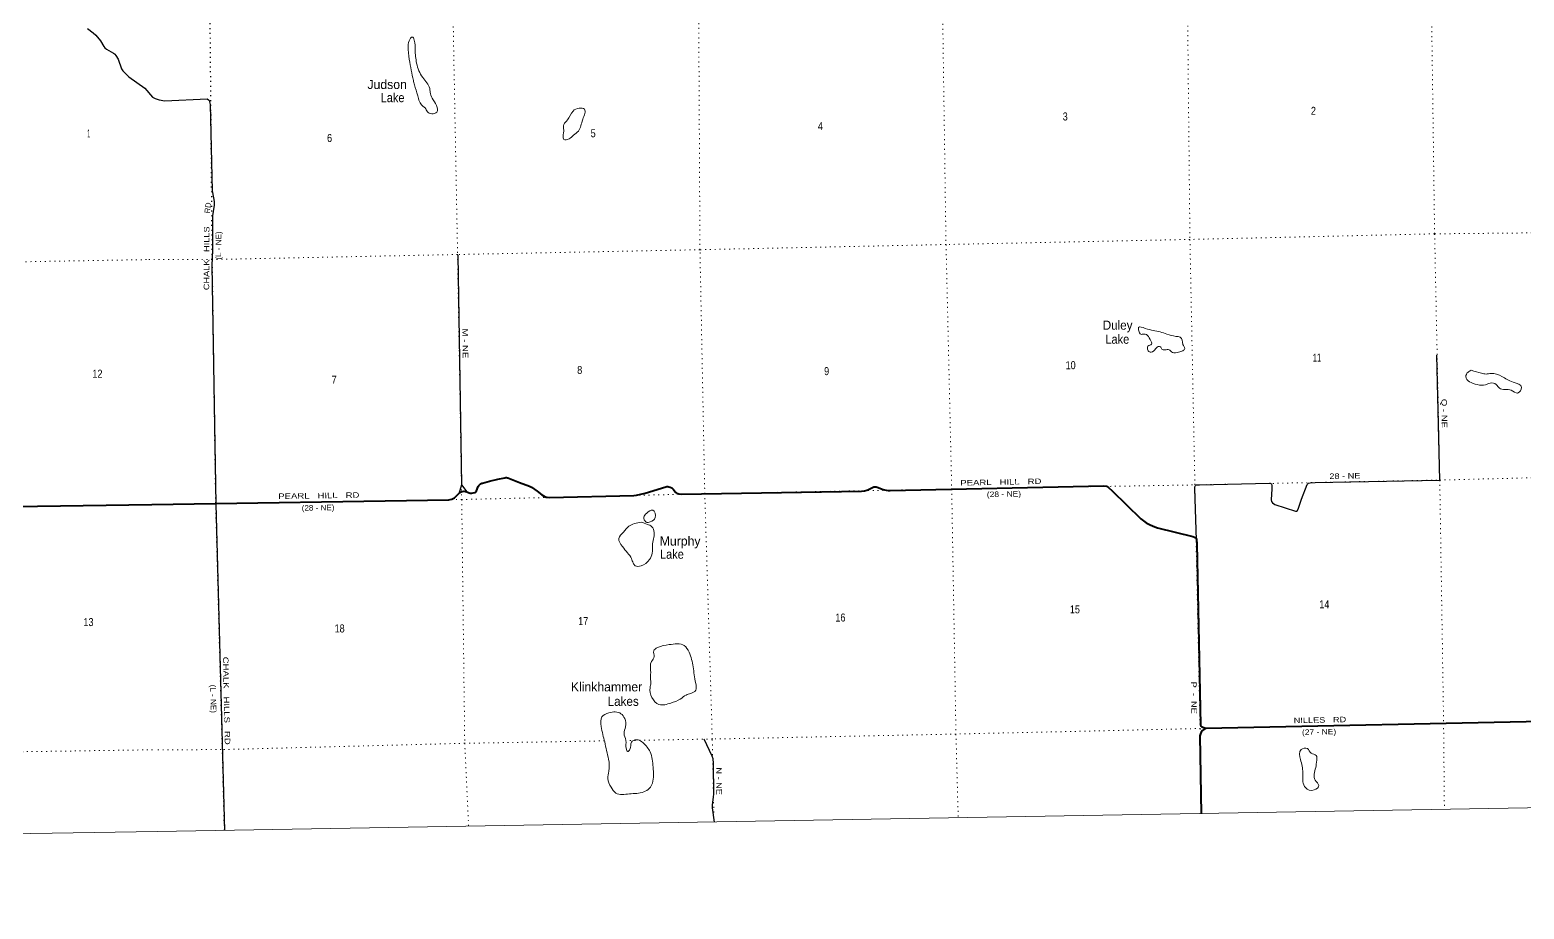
# Model space of a CAD drawing. Header units: feet. Extents: x 244583 to 493183, y 184934 to 372822.
# Drawn here: x 367117 to 399801, y 184934 to 204162 of the extents above; entities that cross this region are included whole.
import ezdxf
from ezdxf.enums import TextEntityAlignment as Align

# ---------------------------------------------------------------- set-up
doc = ezdxf.new("R2010")
doc.units = ezdxf.units.FT
doc.header["$LTSCALE"] = 70
doc.linetypes.add('DOTTED', pattern=[1.5, 0.3, -1.2])
for name, color, linetype, lineweight in [('26', 7, 'Continuous', 40), ('29', 7, 'Continuous', 25), ('30', 7, 'Continuous', 25), ('39', 7, 'Continuous', 13), ('4', 7, 'Continuous', 13), ('6', 7, 'DOTTED', 25), ('7', 7, 'DOTTED', 13)]:
    doc.layers.add(name, color=color, linetype=linetype, lineweight=lineweight)
doc.layers.add('27', color=7, linetype='Continuous')
doc.layers.add('41', color=7, linetype='Continuous')

msp = doc.modelspace()

# ---------------------------------------------------------------- linework, layer by layer
at = {"layer": '26'}
msp.add_line((392838.67, 188887.84), (400688.4, 189051.12), dxfattribs=at)
for points in [[(369782.24, 193785.23), (376284.12, 193887.25), (376309.2, 193889.73), (376344.04, 193898.83), (376375.85, 193910.95), (376406.24, 193929.75), (376525.12, 194042.89), (376548.55, 194058.49), (376577.84, 194066.58), (376610.16, 194070.62), (376637.46, 194069.06), (376649.54, 194065.56), (376748.9, 194030.58), (376780.83, 194027.16), (376815.17, 194034.24), (376849.51, 194046.36), (376863.65, 194055.46), (376873.22, 194063.02), (376885.87, 194084.76), (376923.64, 194174.98), (376938.89, 194197.94), (376958.58, 194218.16), (376976.25, 194234.32), (377002.95, 194247.04), (377018.67, 194252.51), (377173.39, 194290.37), (377353.91, 194333.87), (377502.93, 194367.71), (377525.15, 194371.75), (377544.6, 194371.49), (377561.51, 194368.72), (377574.64, 194364.68), (377828.42, 194265.27), (378046.78, 194179.75), (378088.09, 194158.64), (378214.47, 194071.94), (378312.53, 193992.83), (378348.24, 193969.55), (378389.65, 193951.36), (378409.84, 193945.3), (378435.09, 193940.24), (378480.67, 193937.14), (380329.71, 193979.66), (380387.2, 193986.09), (380573.69, 194033.73), (381028.58, 194171.66), (381050.29, 194175.71), (381072.74, 194175.63), (381096.74, 194171.66), (381121.49, 194163.58), (381159.87, 194143.37), (381186.48, 194121.03), (381240.15, 194054.44), (381254.33, 194041.4), (381271.46, 194030.19), (381290.65, 194022.1), (381312.87, 194016.04), (381367.65, 194011.03), (385306.15, 194076.74), (385373.25, 194081.73), (385420.68, 194092.85), (385457.08, 194109.02), (385577.26, 194166.62), (385595.44, 194171.67), (385606.54, 194171.67), (385626.74, 194168.64), (385653.12, 194161.48), (385780.86, 194113.18), (385807.52, 194104.97), (385849.94, 194095.88), (385887.3, 194090.83), (385936.35, 194089.59), (390607.39, 194190.12), (390664.24, 194179.74), (390706.72, 194153.45), (390788.53, 194082.14), (391419.52, 193470.86), (391532.78, 193383.43), (391619.63, 193334.93), (391722.73, 193292.26), (391780.21, 193274.3), (392558.19, 193084.44), (392593.2, 193070.16), (392607.83, 193061.06), (392627.02, 193037.82), (392633.85, 193019.08), (392645.64, 192920.31), (392720.51, 188964.59), (392733.07, 188933.98), (392753.57, 188916.68), (392838.67, 188887.84)], [(360782.99, 193652.24), (369782.24, 193785.23)], [(392838.67, 188887.84), (392769.43, 188838.99), (392735.44, 188801.23), (392720.95, 188768.25), (392710.86, 188719.75), (392736.83, 187018.64)]]:
    msp.add_lwpolyline(points, dxfattribs=at)
at = {"layer": '29'}
for p, q in [((376554.42, 194215.08), (376676.33, 194056.13)), ((392636.08, 193000.4), (392600.7, 194135.5))]:
    msp.add_line(p, q, dxfattribs=at)
for points in [[(368378.92, 204193.9), (368504.47, 204099.76), (368559.9, 204049.02), (368663.87, 203920.71), (368737.88, 203796.86), (368758.99, 203768.31), (368792.59, 203738.56), (368947.36, 203654.8), (368965.82, 203638.95), (368973.58, 203628.61), (368994.26, 203604.03), (369045.72, 203519.21), (369122.67, 203308.75), (369149.39, 203263.82), (369190.76, 203222.42), (369284.02, 203135.78), (369631.95, 202889.07)], [(369631.95, 202889.07), (369798.38, 202692.04), (369857.56, 202658.09), (369942.82, 202629.65), (370070.28, 202612.2), (370996.25, 202652.11), (371023.89, 202635.12), (371039.4, 202614.42), (371058.87, 202526.39), (371104.05, 200644.3), (371108.43, 200603.36), (371148, 200407.57), (371145.26, 200325.81), (371114.39, 200095.82), (371108.12, 200004.34), (371112.12, 199635.34), (371110.81, 199344.88), (371100.09, 199011.87), (371187.32, 193792.07), (371374.26, 186654.4)], [(376474.35, 199244.49), (376554.42, 194215.08), (376496.53, 194015.68)], [(394231.66, 194249.77), (394247.26, 194246.17), (394258.66, 194240.76), (394267.06, 194233.56), (394273.79, 194224.17), (394284.13, 194198.3), (394286.26, 194185.53), (394282.91, 194125.61), (394266.61, 193887.27), (394273.79, 193850.33), (394294.47, 193821.87), (394351.07, 193784.19), (394799.66, 193634.43), (394824.5, 193635.59), (394842.6, 193651.11), (394869.18, 193704.48), (394932.68, 193895.42), (395058.59, 194220.8), (395088.22, 194248.75), (395121.83, 194259.1), (395229.43, 194266.8), (397955.99, 194316.86), (397895.26, 197051.18)], [(392600.7, 194135.5), (392599.66, 194170.32), (392603.58, 194184.03), (392612.79, 194196.25), (392622.18, 194205.64), (392633.47, 194211.78), (392656.07, 194213.15), (392699.27, 194214.35), (394231.66, 194249.77)], [(381857.69, 188654.72), (382037.27, 188289.46), (382056.22, 188225.2), (382064.32, 188116.59), (382069.15, 187454.21), (382064.19, 187382.44), (382042.95, 187212.09), (382040.55, 187147.26), (382081.64, 186834.42)]]:
    msp.add_lwpolyline(points, dxfattribs=at)
at = {"layer": '39'}
for points in [[(375506.2, 203052.17), (375416.37, 203517.84), (375389.84, 203802.52), (375433.74, 203966.95), (375477.54, 204006.02), (375524.96, 203940.02), (375546.35, 203728.06), (375577.11, 203431.32), (375708.98, 203119.94), (375861.94, 202881.67), (375871.24, 202800.94), (375913.62, 202668.14), (376012.95, 202505.88), (376017.16, 202362.4), (375906.69, 202328.37), (375811.22, 202369.38), (375763.5, 202455.6), (375706.33, 202499.21), (375600.05, 202720), (375527.73, 202963.54), (375506.2, 203052.17)], [(378795.78, 201967.82), (378795.85, 202095.19), (378875.1, 202191.42), (378997.23, 202387.36), (379131.44, 202452.07), (379246.87, 202425.52), (379209.85, 202206.6), (379114.9, 201948.39), (379005.33, 201855.75), (378909.63, 201779.49), (378798.89, 201763.66), (378781.3, 201858.42), (378794.22, 201937.46), (378795.78, 201967.82)], [(392338.74, 197282.41), (392279.85, 197439.22), (392184.69, 197460.02), (391988.2, 197509.61), (391840.16, 197557.91), (391510.08, 197633.77), (391366.5, 197653.84), (391371.65, 197581.13), (391415.18, 197504.96), (391485.73, 197510.08), (391538.4, 197496.72), (391618.68, 197392.8), (391650.55, 197288.15), (391572.51, 197244.51), (391571.79, 197159.59), (391620.92, 197113.83), (391721.05, 197163.87), (391798.62, 197237.83), (391849.15, 197232.53), (391878.2, 197180.41), (391947.03, 197165.28), (392033.78, 197166.59), (392109.39, 197105.06), (392244.4, 197117.22), (392336.8, 197144.9), (392376.41, 197194.03), (392357.51, 197242.26), (392338.74, 197282.41)], [(398645.25, 196716.9), (398870.24, 196651.57), (398967.35, 196634.85), (399078.16, 196646.64), (399315.24, 196581.49), (399561.29, 196457.85), (399746.73, 196339.35), (399657.73, 196220.74), (399519.62, 196279.3), (399262.64, 196325.95), (399192.81, 196405.76), (399055.1, 196438.04), (398954.81, 196398.11), (398775.11, 196405.49), (398526.27, 196579.64), (398567.25, 196671.24), (398645.25, 196716.9)], [(380556.09, 193448.36), (380545.11, 193506.83), (380608.37, 193592.7), (380740.54, 193659.4), (380795.49, 193496.47), (380687.93, 193403.86), (380595.19, 193398.41), (380556.09, 193448.36)], [(380488.27, 193396.79), (380219.25, 193305.77), (380104.12, 193180.7), (379999.29, 193041.62), (380076.68, 192862.86), (380189.73, 192727.09), (380276.44, 192599.01), (380312.24, 192500.48), (380357.52, 192442.54), (380484.68, 192440.42), (380670.24, 192578.7), (380728.64, 192719.08), (380734.12, 192889), (380770.19, 193170.58), (380719.83, 193297.19), (380626.22, 193348.33), (380488.27, 193396.79)], [(380701.89, 190104.49), (380716.29, 190351.37), (380773.23, 190455.35), (380763.25, 190580.55), (380844.88, 190652.55), (381102.19, 190717.1), (381431.44, 190695.81), (381534.5, 190553.83), (381624.13, 190233.72), (381680.11, 189870.64), (381680.4, 189719.01), (381572.48, 189650.66), (381470.11, 189614.73), (381344.3, 189527.91), (381133.77, 189439.8), (380877.95, 189409.64), (380724.3, 189560.97), (380682.68, 189776.67), (380701.28, 189880.06), (380688.79, 190037.58), (380701.89, 190104.49)], [(379692, 188590.01), (379614.02, 188927.49), (379630.99, 189138.01), (379782.99, 189227.25), (380045.63, 189206.97), (380127.9, 189105.11), (380144.79, 188923.4), (380112.71, 188777.35), (380153.38, 188624.31), (380164.44, 188428.36), (380193.43, 188380.28), (380241.17, 188425.48), (380275.05, 188585.72), (380379.18, 188637.84), (380531.57, 188569.39), (380681.86, 188373.53), (380749.58, 188034.89), (380734.64, 187690.96), (380671.78, 187578.81), (380543.89, 187496), (380229.73, 187454.84), (379932.86, 187470.56), (379830.01, 187598.4), (379758.49, 187789.38), (379782.32, 187947.44), (379776.26, 188212.21), (379731.03, 188399.55), (379691.79, 188591.03)], [(395208.14, 187886.14), (395266.06, 188190.29), (395252.39, 188293.19), (395142.64, 188344.09), (395060.37, 188445.96), (394923.53, 188421.64), (394910.68, 188205.12), (394961.43, 187920.81), (394962.46, 187720.67), (395016.92, 187590.08), (395209.37, 187540.43), (395308.8, 187636.96), (395230.35, 187753.04), (395208.14, 187886.14)]]:
    msp.add_spline(points, degree=3, dxfattribs=at)
at = {"layer": '4'}
msp.add_lwpolyline([(244583.23, 368785.28), (275154.65, 369142.74), (305725.57, 369542.24), (336295.9, 369983.81), (366865.59, 370467.41), (397437.89, 370993.07), (428002.83, 371560.78), (458570.27, 372170.54), (489136.84, 372822.34), (493183.04, 189004.41), (462363.63, 188347.22), (431543.33, 187732.43), (400722.22, 187160.02), (369900.35, 186630.01), (339077.78, 186142.4), (308254.57, 185697.19), (277430.77, 185294.38), (246606.45, 184933.96)], close=True, dxfattribs=at)
msp.add_lwpolyline([(244583.23, 368785.28), (275154.65, 369142.74), (305725.57, 369542.24), (336295.9, 369983.81), (366865.59, 370467.41), (397437.89, 370993.07), (428002.83, 371560.78), (458570.27, 372170.54), (489136.84, 372822.34), (493183.04, 189004.41), (462363.63, 188347.22), (431543.33, 187732.43), (400722.22, 187160.02), (369900.35, 186630.01), (339077.78, 186142.4), (308254.57, 185697.19), (277430.77, 185294.38), (246606.45, 184933.96)], close=True, dxfattribs=at)
at = {"layer": '6'}
msp.add_lwpolyline([(371374.26, 186654.4), (371329.58, 188438.37), (371186.16, 193810.45), (371106.25, 199140), (371059.7, 204577.93), (370970.45, 209904.02), (370873.66, 215195.62), (370857.78, 216195.36)], dxfattribs=at)
at = {"layer": '7'}
for points in [[(382081.64, 186834.42), (382043.73, 188652.97), (381879.17, 194019.97), (381773.68, 199354.3), (381745.13, 204802.61), (381615.97, 210099.79), (381503.56, 214953.66)], [(386931.19, 211912.47), (386935.13, 210235.03), (387076.65, 204921.86), (387155.73, 199468.25), (387280.79, 194118.87), (387373.38, 188762.08), (387422.94, 186926.13)], [(376312.87, 207829.21), (376369.6, 204658.44), (376472.15, 199253.7), (376562.54, 193891.55), (376629.07, 188560.77), (376713.93, 186743.54)], [(392425.25, 205897.34), (392435.19, 204988.95), (392491.4, 199579.47), (392599.11, 194233.45), (392713.67, 188884.72), (392736.83, 187018.64)], [(397775.48, 205236.83), (397769.21, 205075.89), (397843.03, 199703.07), (397955.99, 194316.86), (398039.88, 188997.42), (398057.21, 187112.52)], [(400497.45, 199728.16), (397841.04, 199701.01), (392491.4, 199579.47), (387155.73, 199468.25), (381773.68, 199354.3), (376472.22, 199249.66), (371106.25, 199140), (369693.86, 199138.7)], [(354325.42, 198837.82), (355003.19, 198838.75), (360435.59, 198987.49), (365763.73, 199068.5), (369693.86, 199138.7)], [(369782.24, 193785.23), (371188.56, 193806.85), (376557.74, 193890.35), (381879.17, 194018.77), (387279.59, 194120.08), (392623.66, 194211.58), (397955.99, 194316.86), (400593.05, 194382.9)], [(369782.24, 193785.23), (365847.89, 193726.78), (360536.37, 193643.99), (355120.35, 193519.26), (349786.24, 193430.11), (348534.5, 193489.09)], [(400688.4, 189051.12), (398070.83, 188993.01), (392724.47, 188883.52), (387373.38, 188762.08), (382043.73, 188652.97), (380158.58, 188620.87)], [(379685.64, 188612.82), (376629.07, 188560.77), (371303.2, 188421.58), (369870.82, 188419.45)], [(344662.82, 188058.55), (349947.91, 188100.99), (355219.36, 188197.58), (360591.73, 188295.2), (365895.81, 188359.8), (369870.82, 188419.45)]]:
    msp.add_lwpolyline(points, dxfattribs=at)

# ---------------------------------------------------------------- texts
at = {"layer": '27'}
for s, rotation, width, p in [('PEARL   HILL   RD', 1.233, 1.3, (387470.8, 194194.12)), ('PEARL   HILL   RD', 0.899, 1.3, (372551.75, 193902.63)), ('P  -  NE', 270.584, 1.25, (392515.43, 189907.22)), ('NILLES   RD', 1.192, 1.25, (394762.41, 188998.27))]:
    msp.add_text(s, height=120, rotation=rotation, dxfattribs=dict(at, width=width)).set_placement(p)
at = {"layer": '30'}
for s, rotation, width, p in [('RD', 82.355, 0.9, (371067.24, 200261.56)), ('CHALK   HILLS ', 89.742, 1.25, (371041.09, 199194.18)), ('(L - NE)', 89.742, 1.1, (371301.27, 199446.44)), ('M - NE', 270.798, 1.3, (376581.42, 197304.8)), ('Q - NE', 270.885, 1.3, (397997.67, 195772.79)), ('28 - NE', 1.052, 1.25, (395881.61, 194346.91)), ('(28 - NE)', 1.233, 1.15, (388424.39, 193950.4)), ('(28 - NE)', 0.899, 1.1, (373422.11, 193652.32)), ('CHALK   HILLS   RD', 271.243, 1.3, (371360.05, 189489.74)), ('(L - NE)', 271.243, 1.1, (371069.9, 189531.76)), ('(27 - NE)', 1.192, 1.15, (395316.93, 188749.35)), ('N - NE', 270.418, 1.25, (382131.17, 187732.57))]:
    msp.add_text(s, height=120, rotation=rotation, dxfattribs=dict(at, width=width)).set_placement(p, align=Align.CENTER)
at = {"layer": '41'}
for s, p in [('Judson', (374500.63, 202868.88)), ('Murphy', (380894.1, 192884.4)), ('Klinkhammer', (378950.14, 189695.51))]:
    msp.add_text(s, height=200, dxfattribs=at).set_placement(p)
for s, width, p in [('Lake', 0.9, (374788.62, 202580.73)), ('Duley', 0.95, (390585.08, 197605.29)), ('Lake', 0.9, (390642.68, 197297.93)), ('Lake', 0.9, (380898.89, 192596.23)), ('Lakes', 0.95, (379756.51, 189378.53))]:
    msp.add_text(s, height=200, dxfattribs=dict(at, width=width)).set_placement(p)
at = {"layer": '7'}
for s, width, p in [('3', 0.85, (389708.41, 202180.57)), ('2', 0.85, (395136.57, 202304.18)), ('5', 0.85, (379382.7, 201813.07)), ('4', 0.85, (384353.8, 201972.45)), ('1', 0.4, (368371.82, 201810.18)), ('6', 0.85, (373616.47, 201710.47)), ('8', 0.85, (379088.97, 196636.99)), ('9', 0.85, (384489.28, 196611.71)), ('10', 0.85, (389770.82, 196741.63)), ('11', 0.65, (395177.83, 196905.72)), ('12', 0.85, (368484.27, 196555.29)), ('7', 0.85, (373716.78, 196421.67)), ('15', 0.85, (389864.04, 191402.15)), ('14', 0.85, (395320.65, 191511)), ('13', 0.85, (368287.69, 191123.51)), ('17', 0.85, (379109.8, 191144.68)), ('16', 0.85, (384735, 191223.28)), ('18', 0.85, (373781.27, 190984.12))]:
    msp.add_text(s, height=175, dxfattribs=dict(at, width=width)).set_placement(p)

doc.saveas('drawing.dxf')
